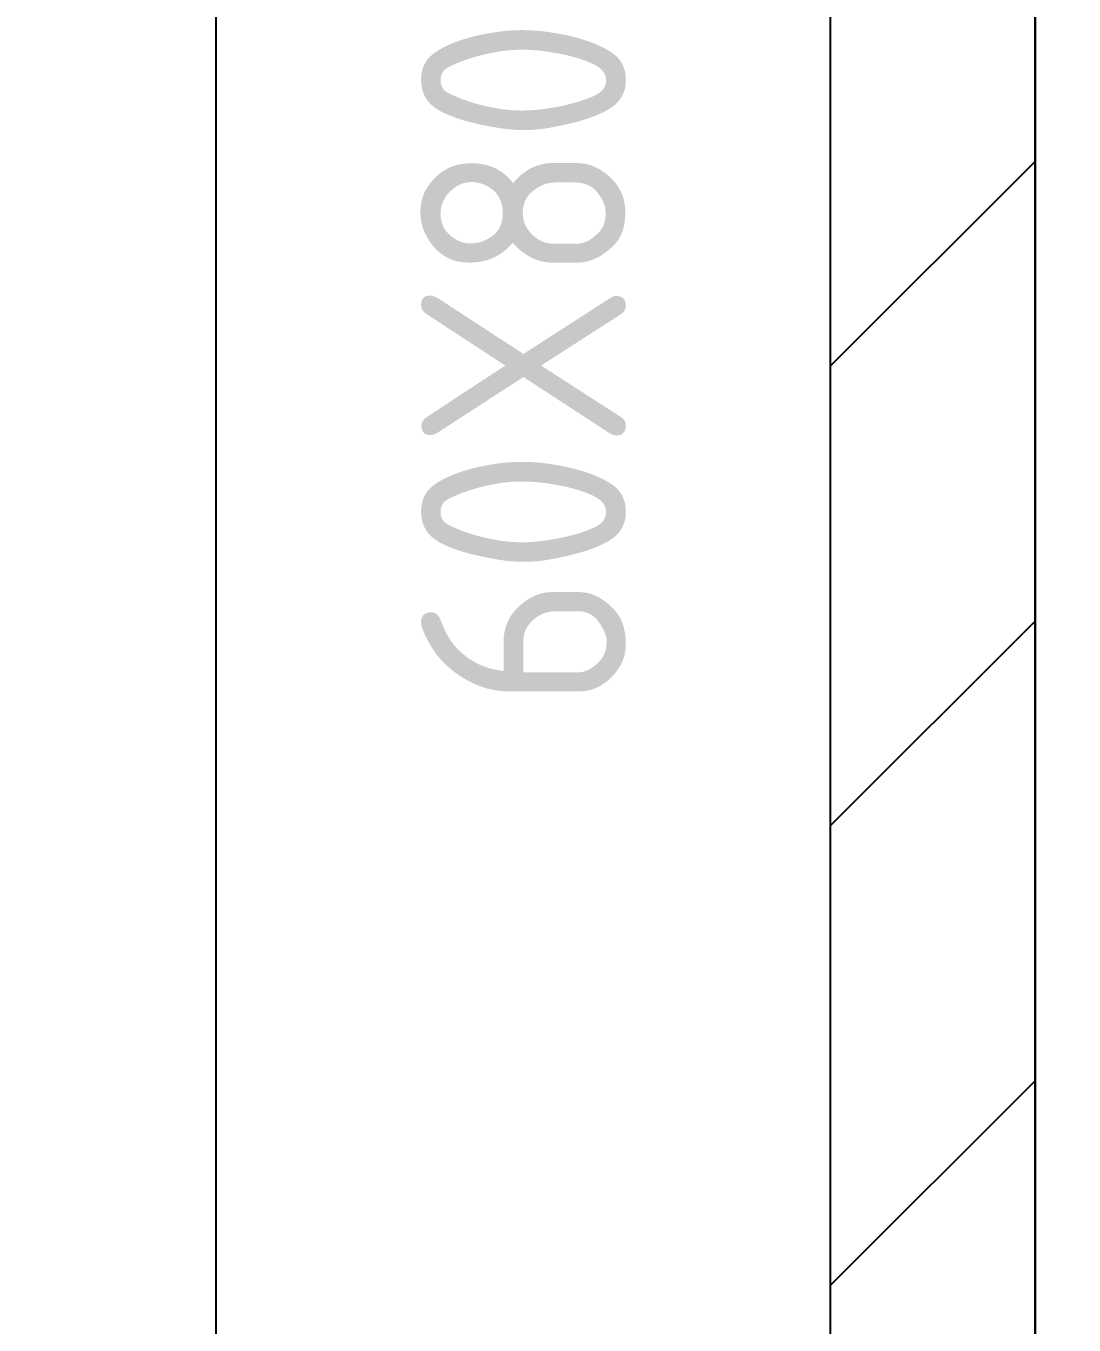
# Model space of a CAD drawing. Header units: millimetres. Extents: x 2936 to 53953, y 1541 to 47526.
# Drawn here: x 47794.5 to 47896.8, y 45838.1 to 45965 of the extents above; entities that cross this region are included whole.
import ezdxf

# ---------------------------------------------------------------- set-up
doc = ezdxf.new("R2010")
doc.units = ezdxf.units.MM
doc.layers.add('000-PI-ORMAR', color=2, linetype='Continuous')
doc.layers.add('002-PI-Kabelska kanalica', color=150, linetype='Continuous')
doc.layers.add('000-SI-Oprema', color=30, linetype='Continuous', lineweight=5)
doc.layers.add('KOTE', color=30, linetype='Continuous', plot=False)
doc.styles.add('PI0', font='isocpeur.ttf', dxfattribs={"width": 0.9})
doc.styles.get("Standard").update_dxf_attribs({"font": 'arial.ttf'})
doc.dimstyles.new('ISO-25-lb', dxfattribs={"dimtxt": 8, "dimasz": 8, "dimexe": 1.25, "dimexo": 0.625, "dimtad": 1, "dimtxsty": 'Standard', "dimcen": 5, "dimadec": 0, "dimazin": 0, "dimtfac": 1, "dimtmove": 0, "dimatfit": 3, "dimfxl": 1, "dimarcsym": 0})

# ---------------------------------------------------------------- blocks, each defined once
blk = doc.blocks.new('Mounting_plate_8226000_(2200x1200)')
at = {"layer": '000-PI-ORMAR'}
blk.add_line((1048.7, 2056.5), (1048.7, -33.5), dxfattribs=at)
blk = doc.blocks.new('*U156')
at = {"layer": '002-PI-Kabelska kanalica'}
for p, q in [((-20, -100), (-20, 775)), ((40, -100), (40, 775))]:
    blk.add_line(p, q, dxfattribs=at)
blk = doc.blocks.new('*D775')
at = {"layer": 'Defpoints', "color": 0, "lineweight": 25, "ltscale": 0.25, "transparency": 16777216}
for p in [(47813.01, 46357.97), (47813.01, 45482.97), (48071.78, 45482.97)]:
    blk.add_point(p, dxfattribs=at)
at = {"layer": 'KOTE', "color": 0, "linetype": 'Continuous', "lineweight": -2, "ltscale": 0.25, "transparency": 16777216}
for p, q in [((47813.64, 46357.97), (48073.03, 46357.97)), ((48071.78, 46349.97), (48071.78, 45490.97)), ((47813.64, 45482.97), (48073.03, 45482.97))]:
    blk.add_line(p, q, dxfattribs=at)
at = {"layer": 'KOTE', "color": 0, "lineweight": 25, "ltscale": 0.25, "transparency": 16777216}
for points in [[(48070.44, 46349.97), (48073.11, 46349.97), (48071.78, 46357.97)], [(48070.44, 45490.97), (48073.11, 45490.97), (48071.78, 45482.97)]]:
    blk.add_solid(points, dxfattribs=at)
at = {"layer": 'KOTE', "color": 0, "lineweight": 25, "ltscale": 0.25, "transparency": 16777216, "insert": (48067.07, 45920.47), "char_height": 8, "attachment_point": 5, "rotation": 90}
blk.add_mtext('875', dxfattribs=at)

msp = doc.modelspace()

# ---------------------------------------------------------------- hatches: boundary and pattern name
at = {"layer": '000-PI-ORMAR', "ltscale": 0.25, "transparency": 33554620}
h = msp.add_hatch(dxfattribs=at)
h.set_pattern_fill('ANSI31', color=256, scale=10, angle=180)
h.set_pattern_definition([(225, (-250.5, -3000), (22.45064, -22.45064), [])])
h.paths.add_polyline_path([(47893.01, 47377.968), (47873.01, 47377.968), (47873.01, 45287.968), (47893.01, 45287.968)])
h.paths.add_polyline_path([(46814.01, 47377.968), (46794.01, 47377.968), (46794.01, 45287.968), (46814.01, 45287.968)])

# ---------------------------------------------------------------- linework, layer by layer
at = {"layer": '000-PI-ORMAR', "ltscale": 0.25}
msp.add_lwpolyline([(47893.01, 47377.968), (47873.01, 47377.968), (47873.01, 45287.968), (47893.01, 45287.968)], close=True, dxfattribs=at)

# ---------------------------------------------------------------- block references
at = {"rotation": 180}
msp.add_blockref('*U156', (47853.01, 46257.968), dxfattribs=at)
at = {"layer": '000-SI-Oprema', "linetype": 'ByBlock', "lineweight": -2, "ltscale": 0.01}
msp.add_blockref('Mounting_plate_8226000_(2200x1200)', (46844.31, 45321.468), dxfattribs=at)

# ---------------------------------------------------------------- texts
at = {"insert": (47843.049, 45932.074), "char_height": 20, "width": 16.78721, "attachment_point": 5, "rotation": 90, "style": 'PI0'}
msp.add_mtext('60X{\\fISOCPEUR|b0|i0|c238|p34;8}0', dxfattribs=at)

# ---------------------------------------------------------------- dimensions: what is measured, and where the dimension line sits
at = {"layer": 'KOTE', "lineweight": 25, "ltscale": 0.25}
dim = msp.add_linear_dim(base=(48071.776, 45482.968), p1=(47813.01, 46357.968), p2=(47813.01, 45482.968), angle=90, dimstyle='ISO-25-lb', dxfattribs=at)
dim.commit()
dim.dimension.update_dxf_attribs({"geometry": '*D775', "text_midpoint": (48067.067, 45920.468)})

doc.saveas('drawing.dxf')
